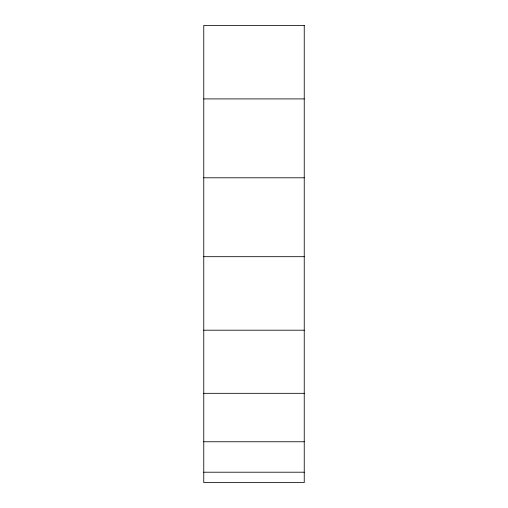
<?xml version="1.0" encoding="UTF-8"?>
<svg xmlns="http://www.w3.org/2000/svg" width="508" height="508" viewBox="0 0 508 508"><rect width="100%" height="100%" fill="white"/><g stroke="black" fill="none" stroke-linecap="round" stroke-linejoin="round"><path stroke-width="0.76" d="M203.759 98.914L304.241 98.914M203.759 177.8L304.241 177.8M203.759 256.692L304.241 256.692M203.759 330.2L304.241 330.2M203.759 393.325L304.241 393.325M203.759 441.763L304.241 441.763M203.759 472.211L304.241 472.211M304.241 25.4L203.759 25.4L203.759 482.6L304.241 482.6L304.241 25.4"/></g></svg>
